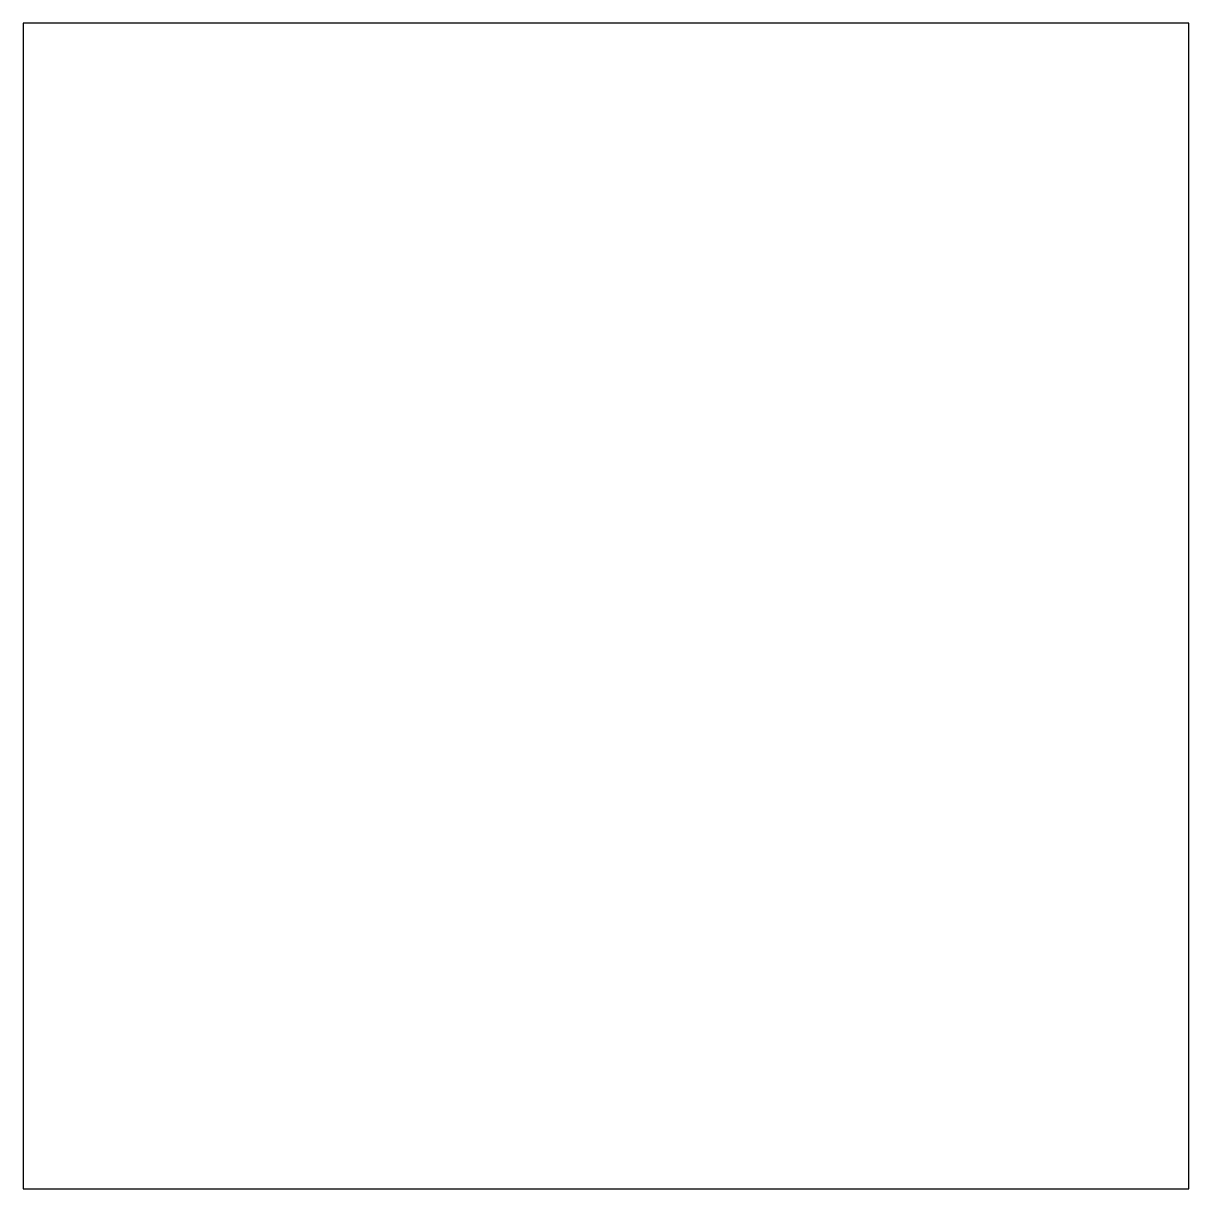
# Model space of a CAD drawing. Header units: centimetres. Extents: x 0 to 50, y 0 to 50.
import ezdxf

# ---------------------------------------------------------------- set-up
doc = ezdxf.new("R2010")
doc.units = ezdxf.units.CM

msp = doc.modelspace()

# ---------------------------------------------------------------- linework, layer by layer
msp.add_lwpolyline([(0, 0), (50, 0), (50, 50), (0, 50)], close=True)

doc.saveas('drawing.dxf')
